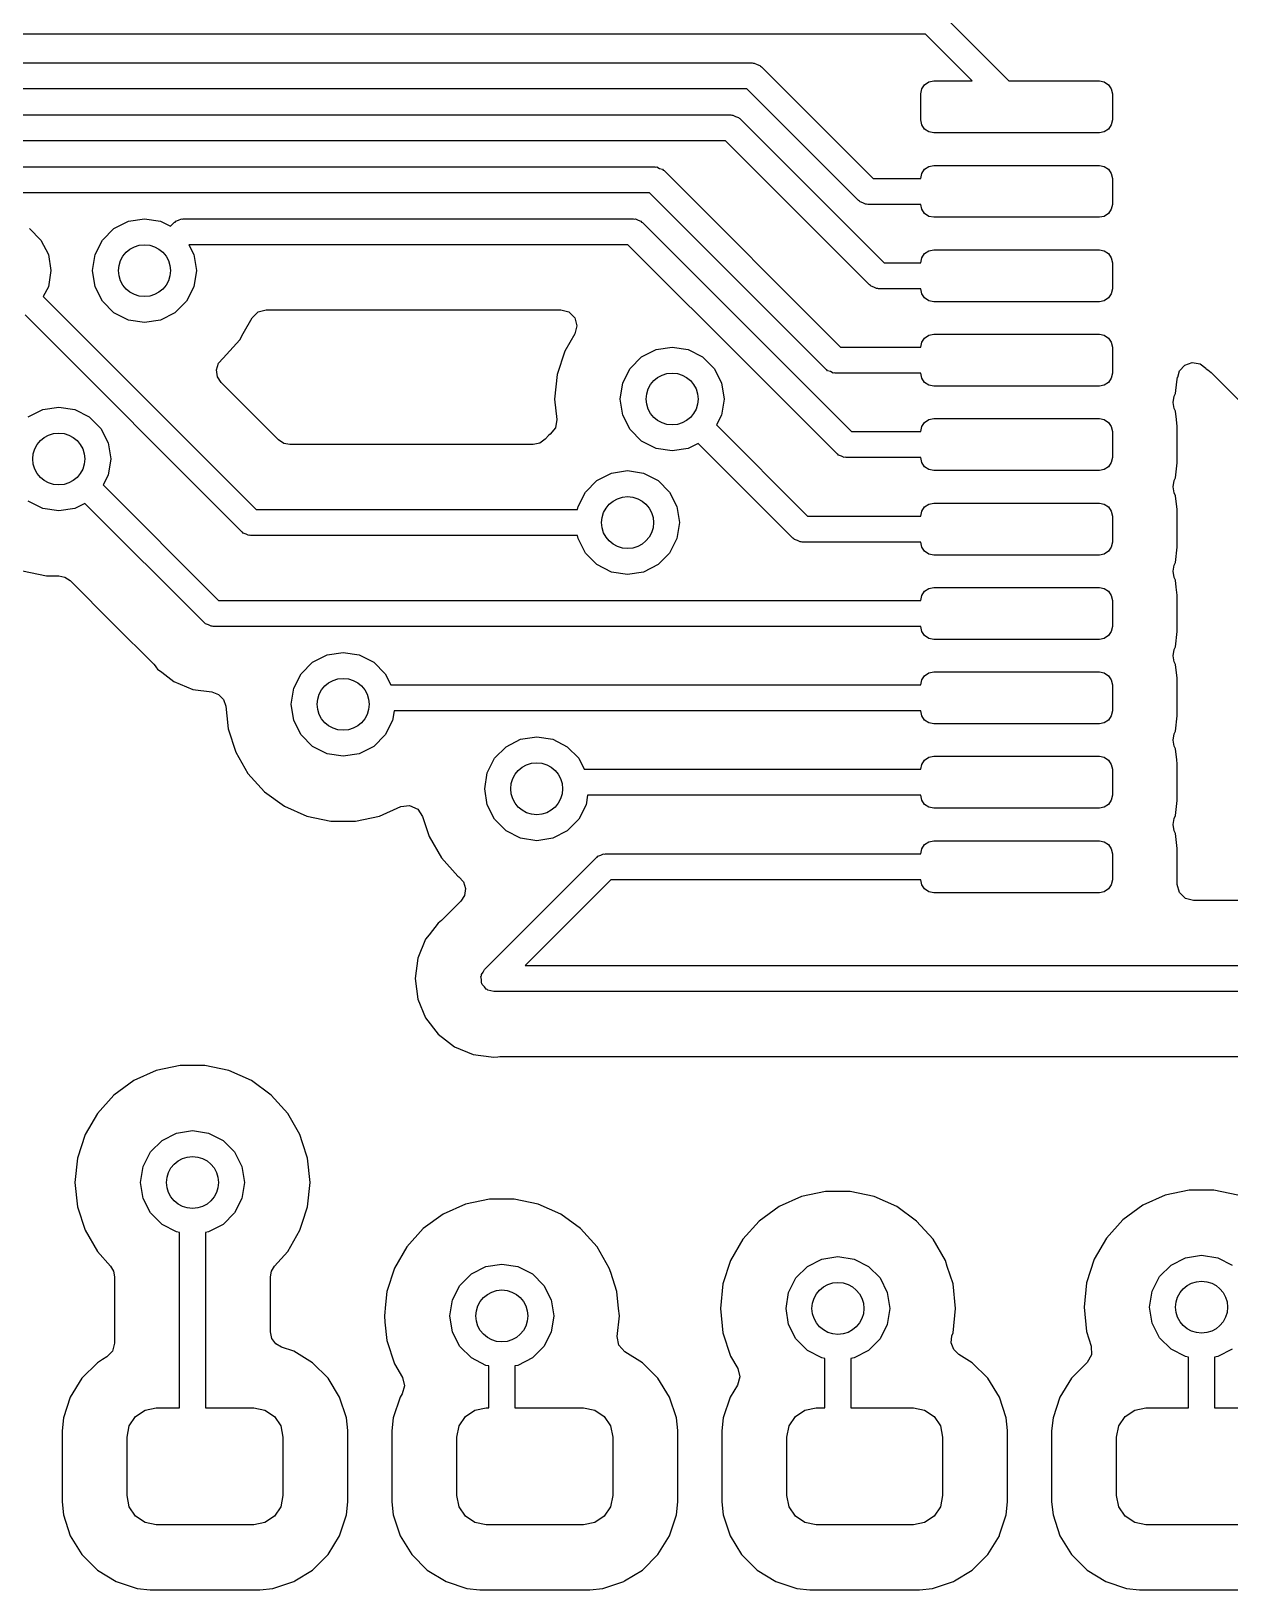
# Model space of a CAD drawing. Extents: x 41 to 271, y -133 to -23.
# Drawn here: x 145.73 to 154.96, y -73.09 to -61.09 of the extents above; entities that cross this region are included whole.
import ezdxf

# ---------------------------------------------------------------- set-up
doc = ezdxf.new("R2010")
doc.units = 0
doc.layers.add('BLACK', color=7, linetype='CONTINUOUS')

msp = doc.modelspace()

# ---------------------------------------------------------------- linework, layer by layer
at = {"layer": 'BLACK', "linetype": 'CONTINUOUS'}
for p, q in [((152.727, -60.9393), (153.257, -61.469)), ((152.615, -61.11), (143.68, -61.11)), ((152.974, -61.469), (152.615, -61.11)), ((143.98, -61.33), (151.28, -61.33)), ((151.28, -61.33), (151.288, -61.3325)), ((151.288, -61.3325), (151.296, -61.3312)), ((151.296, -61.3312), (151.317, -61.3419)), ((151.317, -61.3419), (151.339, -61.3491)), ((151.339, -61.3491), (151.344, -61.3556)), ((151.344, -61.3556), (151.351, -61.3593)), ((151.351, -61.3593), (152.21, -62.219)), ((151.239, -61.53), (144.08, -61.53)), ((152.098, -62.3897), (151.239, -61.53)), ((152.578, -61.569), (152.586, -61.5307)), ((152.586, -61.5307), (152.607, -61.4983)), ((152.607, -61.4983), (152.64, -61.4766)), ((152.64, -61.4766), (152.678, -61.469)), ((152.678, -61.469), (152.974, -61.469)), ((153.257, -61.469), (153.953, -61.469)), ((153.953, -61.469), (153.991, -61.4766)), ((153.991, -61.4766), (154.024, -61.4983)), ((154.024, -61.4983), (154.045, -61.5307)), ((154.045, -61.5307), (154.053, -61.569)), ((152.578, -61.769), (152.578, -61.569)), ((154.053, -61.569), (154.053, -61.769)), ((144.6, -61.73), (151.114, -61.73)), ((151.114, -61.73), (151.122, -61.7325)), ((151.122, -61.7325), (151.13, -61.7312)), ((151.13, -61.7312), (151.151, -61.7419)), ((151.151, -61.7419), (151.173, -61.7491)), ((151.173, -61.7491), (151.178, -61.7556)), ((151.178, -61.7556), (151.185, -61.7593)), ((151.185, -61.7593), (152.295, -62.869)), ((152.586, -61.8073), (152.578, -61.769)), ((154.053, -61.769), (154.045, -61.8073)), ((152.607, -61.8397), (152.586, -61.8073)), ((152.64, -61.8614), (152.607, -61.8397)), ((152.678, -61.869), (152.64, -61.8614)), ((153.953, -61.869), (152.678, -61.869)), ((153.991, -61.8614), (153.953, -61.869)), ((154.024, -61.8397), (153.991, -61.8614)), ((154.045, -61.8073), (154.024, -61.8397)), ((151.073, -61.93), (144.641, -61.93)), ((152.183, -63.0397), (151.073, -61.93)), ((144.82, -62.13), (150.53, -62.13)), ((150.53, -62.13), (150.538, -62.1325)), ((150.538, -62.1325), (150.546, -62.1312)), ((150.546, -62.1312), (150.567, -62.1419)), ((150.567, -62.1419), (150.589, -62.1491)), ((150.589, -62.1491), (150.594, -62.1556)), ((150.594, -62.1556), (150.601, -62.1593)), ((150.601, -62.1593), (151.96, -63.519)), ((152.586, -62.1807), (152.607, -62.1483)), ((152.607, -62.1483), (152.64, -62.1266)), ((152.64, -62.1266), (152.678, -62.119)), ((152.678, -62.119), (153.953, -62.119)), ((153.953, -62.119), (153.991, -62.1266)), ((153.991, -62.1266), (154.024, -62.1483)), ((154.024, -62.1483), (154.045, -62.1807)), ((152.21, -62.219), (152.578, -62.219)), ((152.578, -62.219), (152.586, -62.1807)), ((154.045, -62.1807), (154.053, -62.219)), ((154.053, -62.219), (154.053, -62.419)), ((150.489, -62.33), (144.88, -62.33)), ((151.848, -63.6897), (150.489, -62.33)), ((152.105, -62.3934), (152.098, -62.3897)), ((152.11, -62.3999), (152.105, -62.3934)), ((152.132, -62.4071), (152.11, -62.3999)), ((152.153, -62.4178), (152.132, -62.4071)), ((152.161, -62.4165), (152.153, -62.4178)), ((152.169, -62.419), (152.161, -62.4165)), ((152.578, -62.419), (152.169, -62.419)), ((152.586, -62.4573), (152.578, -62.419)), ((152.607, -62.4897), (152.586, -62.4573)), ((152.64, -62.5114), (152.607, -62.4897)), ((152.678, -62.519), (152.64, -62.5114)), ((153.953, -62.519), (152.678, -62.519)), ((153.991, -62.5114), (153.953, -62.519)), ((154.024, -62.4897), (153.991, -62.5114)), ((154.045, -62.4573), (154.024, -62.4897)), ((154.053, -62.419), (154.045, -62.4573)), ((145.715, -62.6059), (145.803, -62.6944)), ((146.276, -62.6944), (146.365, -62.6059)), ((146.365, -62.6059), (146.476, -62.5491)), ((146.476, -62.5491), (146.6, -62.5295)), ((146.6, -62.5295), (146.724, -62.5491)), ((146.724, -62.5491), (146.8, -62.588)), ((146.8, -62.588), (146.829, -62.5593)), ((146.829, -62.5593), (146.836, -62.5556)), ((146.836, -62.5556), (146.841, -62.5491)), ((146.841, -62.5491), (146.863, -62.5419)), ((146.863, -62.5419), (146.884, -62.5312)), ((146.884, -62.5312), (146.892, -62.5325)), ((146.892, -62.5325), (146.899, -62.53)), ((146.899, -62.53), (149.46, -62.53)), ((149.46, -62.53), (150.364, -62.53)), ((150.364, -62.53), (150.372, -62.5325)), ((150.372, -62.5325), (150.38, -62.5312)), ((150.38, -62.5312), (150.401, -62.5419)), ((150.401, -62.5419), (150.423, -62.5491)), ((150.423, -62.5491), (150.428, -62.5556)), ((150.428, -62.5556), (150.435, -62.5593)), ((150.435, -62.5593), (151.428, -63.5521)), ((145.803, -62.6944), (145.86, -62.8059)), ((146.22, -62.8059), (146.276, -62.6944)), ((149.46, -62.73), (146.942, -62.73)), ((146.942, -62.73), (146.98, -62.8059)), ((150.323, -62.73), (149.46, -62.73)), ((151.286, -63.6936), (150.323, -62.73)), ((145.86, -62.8059), (145.88, -62.9295)), ((146.2, -62.9295), (146.22, -62.8059)), ((146.98, -62.8059), (147, -62.9295)), ((152.295, -62.869), (152.578, -62.869)), ((152.578, -62.869), (152.586, -62.8307)), ((152.586, -62.8307), (152.607, -62.7983)), ((152.607, -62.7983), (152.64, -62.7766)), ((152.64, -62.7766), (152.678, -62.769)), ((152.678, -62.769), (153.953, -62.769)), ((153.953, -62.769), (153.991, -62.7766)), ((153.991, -62.7766), (154.024, -62.7983)), ((154.024, -62.7983), (154.045, -62.8307)), ((154.045, -62.8307), (154.053, -62.869)), ((154.053, -62.869), (154.053, -63.069)), ((145.88, -62.9295), (145.86, -63.0531)), ((146.22, -63.0531), (146.2, -62.9295)), ((147, -62.9295), (146.98, -63.0531)), ((145.86, -63.0531), (145.821, -63.1295)), ((146.276, -63.1646), (146.22, -63.0531)), ((146.98, -63.0531), (146.924, -63.1646)), ((152.19, -63.0434), (152.183, -63.0397)), ((152.195, -63.0499), (152.19, -63.0434)), ((152.217, -63.0571), (152.195, -63.0499)), ((152.238, -63.0678), (152.217, -63.0571)), ((152.246, -63.0665), (152.238, -63.0678)), ((152.253, -63.069), (152.246, -63.0665)), ((152.578, -63.069), (152.253, -63.069)), ((152.586, -63.1073), (152.578, -63.069)), ((152.607, -63.1397), (152.586, -63.1073)), ((154.045, -63.1073), (154.024, -63.1397)), ((154.053, -63.069), (154.045, -63.1073)), ((145.821, -63.1295), (147.461, -64.7695)), ((146.365, -63.2531), (146.276, -63.1646)), ((146.924, -63.1646), (146.835, -63.2531)), ((147.476, -63.2471), (147.538, -63.2305)), ((147.538, -63.2305), (149.421, -63.2305)), ((149.421, -63.2305), (149.499, -63.2305)), ((149.499, -63.2305), (149.805, -63.2305)), ((149.805, -63.2305), (149.867, -63.2471)), ((152.64, -63.1614), (152.607, -63.1397)), ((152.678, -63.169), (152.64, -63.1614)), ((153.953, -63.169), (152.678, -63.169)), ((153.991, -63.1614), (153.953, -63.169)), ((154.024, -63.1397), (153.991, -63.1614)), ((147.349, -64.9402), (145.68, -63.271)), ((146.476, -63.3099), (146.365, -63.2531)), ((146.6, -63.3295), (146.476, -63.3099)), ((146.724, -63.3099), (146.6, -63.3295)), ((146.835, -63.2531), (146.724, -63.3099)), ((147.361, -63.4128), (147.43, -63.2925)), ((147.43, -63.2925), (147.476, -63.2471)), ((149.867, -63.2471), (149.913, -63.2925)), ((149.913, -63.2925), (149.929, -63.3545)), ((149.929, -63.3545), (149.913, -63.4165)), ((147.206, -63.6024), (147.333, -63.4617)), ((147.333, -63.4617), (147.361, -63.4128)), ((149.913, -63.4165), (149.836, -63.5496)), ((152.578, -63.519), (152.586, -63.4807)), ((152.586, -63.4807), (152.607, -63.4483)), ((152.607, -63.4483), (152.64, -63.4266)), ((152.64, -63.4266), (152.678, -63.419)), ((152.678, -63.419), (153.953, -63.419)), ((153.953, -63.419), (153.991, -63.4266)), ((153.991, -63.4266), (154.024, -63.4483)), ((154.024, -63.4483), (154.045, -63.4807)), ((154.045, -63.4807), (154.053, -63.519)), ((147.17, -63.6427), (147.205, -63.603)), ((147.205, -63.603), (147.206, -63.6024)), ((149.836, -63.5496), (149.777, -63.7296)), ((150.339, -63.6828), (150.428, -63.5943)), ((150.428, -63.5943), (150.539, -63.5375)), ((150.539, -63.5375), (150.663, -63.5179)), ((150.663, -63.5179), (150.787, -63.5375)), ((150.787, -63.5375), (150.898, -63.5943)), ((150.898, -63.5943), (150.987, -63.6828)), ((151.428, -63.5521), (151.428, -63.5521)), ((151.428, -63.5521), (152.045, -64.169)), ((151.96, -63.519), (152.578, -63.519)), ((154.053, -63.519), (154.053, -63.719)), ((147.154, -63.6936), (147.17, -63.6427)), ((147.162, -63.7462), (147.154, -63.6936)), ((150.283, -63.7943), (150.339, -63.6828)), ((150.987, -63.6828), (151.043, -63.7943)), ((151.933, -64.3397), (151.286, -63.6936)), ((151.855, -63.6934), (151.848, -63.6897)), ((151.86, -63.6999), (151.855, -63.6934)), ((151.882, -63.7071), (151.86, -63.6999)), ((151.903, -63.7178), (151.882, -63.7071)), ((151.911, -63.7165), (151.903, -63.7178)), ((151.919, -63.719), (151.911, -63.7165)), ((152.578, -63.719), (151.919, -63.719)), ((152.586, -63.7573), (152.578, -63.719)), ((154.053, -63.719), (154.045, -63.7573)), ((154.556, -63.7505), (154.569, -63.7008)), ((154.569, -63.7008), (154.61, -63.656)), ((154.61, -63.656), (154.668, -63.6364)), ((154.668, -63.6364), (154.728, -63.6467)), ((154.728, -63.6467), (154.772, -63.6813)), ((154.772, -63.6813), (154.776, -63.6843)), ((154.776, -63.6843), (154.776, -63.6843)), ((154.776, -63.6843), (154.788, -63.6936)), ((154.788, -63.6936), (154.801, -63.7035)), ((154.801, -63.7035), (154.813, -63.7142)), ((154.813, -63.7142), (157.022, -65.923)), ((147.19, -63.791), (147.162, -63.7462)), ((147.632, -64.2327), (147.19, -63.791)), ((149.777, -63.7296), (149.757, -63.9179)), ((150.263, -63.9179), (150.283, -63.7943)), ((151.043, -63.7943), (151.063, -63.9179)), ((152.607, -63.7897), (152.586, -63.7573)), ((152.64, -63.8114), (152.607, -63.7897)), ((152.678, -63.819), (152.64, -63.8114)), ((153.953, -63.819), (152.678, -63.819)), ((153.991, -63.8114), (153.953, -63.819)), ((154.024, -63.7897), (153.991, -63.8114)), ((154.045, -63.7573), (154.024, -63.7897)), ((154.538, -63.8758), (154.55, -63.7854)), ((154.55, -63.7854), (154.555, -63.7503)), ((154.555, -63.7503), (154.556, -63.7505)), ((149.757, -63.9179), (149.774, -64.076)), ((150.283, -64.0415), (150.263, -63.9179)), ((151.063, -63.9179), (151.043, -64.0415)), ((154.52, -63.944), (154.529, -63.8965)), ((154.529, -63.9915), (154.52, -63.944)), ((154.529, -63.8965), (154.538, -63.8758)), ((145.705, -64.056), (145.817, -63.9992)), ((145.817, -63.9992), (145.94, -63.9796)), ((145.94, -63.9796), (146.064, -63.9992)), ((146.064, -63.9992), (146.175, -64.056)), ((146.175, -64.056), (146.264, -64.1445)), ((149.774, -64.076), (149.764, -64.1394)), ((150.339, -64.153), (150.283, -64.0415)), ((151.043, -64.0415), (151.004, -64.1179)), ((152.607, -64.0983), (152.64, -64.0766)), ((152.64, -64.0766), (152.678, -64.069)), ((152.678, -64.069), (153.953, -64.069)), ((153.953, -64.069), (153.991, -64.0766)), ((153.991, -64.0766), (154.024, -64.0983)), ((154.538, -64.0122), (154.529, -63.9915)), ((154.546, -64.076), (154.538, -64.0122)), ((154.538, -64.0122), (154.538, -64.0122)), ((154.553, -64.1296), (154.546, -64.076)), ((146.264, -64.1445), (146.321, -64.256)), ((149.714, -64.1966), (149.685, -64.228)), ((149.724, -64.1893), (149.714, -64.1966)), ((149.764, -64.1394), (149.724, -64.1893)), ((150.428, -64.2415), (150.339, -64.153)), ((151.004, -64.1179), (151.705, -64.819)), ((152.045, -64.169), (152.578, -64.169)), ((152.578, -64.169), (152.586, -64.1307)), ((152.586, -64.1307), (152.607, -64.0983)), ((154.024, -64.0983), (154.045, -64.1307)), ((154.045, -64.1307), (154.053, -64.169)), ((154.053, -64.169), (154.053, -64.369)), ((154.553, -64.4084), (154.553, -64.1296)), ((146.321, -64.256), (146.34, -64.3796)), ((147.672, -64.2596), (147.632, -64.2327)), ((147.72, -64.269), (147.672, -64.2596)), ((149.593, -64.269), (147.72, -64.269)), ((149.644, -64.2583), (149.593, -64.269)), ((149.685, -64.228), (149.644, -64.2583)), ((150.539, -64.2983), (150.428, -64.2415)), ((150.663, -64.3179), (150.539, -64.2983)), ((150.787, -64.2983), (150.663, -64.3179)), ((150.863, -64.2593), (150.787, -64.2983)), ((151.593, -64.9897), (150.863, -64.2593)), ((146.34, -64.3796), (146.321, -64.5032)), ((151.94, -64.3434), (151.933, -64.3397)), ((151.945, -64.3499), (151.94, -64.3434)), ((151.967, -64.3571), (151.945, -64.3499)), ((151.988, -64.3678), (151.967, -64.3571)), ((151.996, -64.3665), (151.988, -64.3678)), ((152.003, -64.369), (151.996, -64.3665)), ((152.578, -64.369), (152.003, -64.369)), ((152.586, -64.4073), (152.578, -64.369)), ((152.607, -64.4397), (152.586, -64.4073)), ((152.64, -64.4614), (152.607, -64.4397)), ((154.024, -64.4397), (153.991, -64.4614)), ((154.045, -64.4073), (154.024, -64.4397)), ((154.053, -64.369), (154.045, -64.4073)), ((154.538, -64.5258), (154.553, -64.4084)), ((146.321, -64.5032), (146.282, -64.5797)), ((149.996, -64.6344), (150.084, -64.5459)), ((150.084, -64.5459), (150.196, -64.4891)), ((150.196, -64.4891), (150.32, -64.4695)), ((150.32, -64.4695), (150.443, -64.4891)), ((150.443, -64.4891), (150.555, -64.5459)), ((150.555, -64.5459), (150.643, -64.6344)), ((152.678, -64.469), (152.64, -64.4614)), ((153.953, -64.469), (152.678, -64.469)), ((153.991, -64.4614), (153.953, -64.469)), ((154.52, -64.594), (154.529, -64.5465)), ((154.529, -64.5465), (154.538, -64.5258)), ((146.282, -64.5797), (147.171, -65.469)), ((149.939, -64.7459), (149.996, -64.6344)), ((150.643, -64.6344), (150.7, -64.7459)), ((154.529, -64.6414), (154.52, -64.594)), ((154.538, -64.6622), (154.529, -64.6414)), ((154.538, -64.6631), (154.538, -64.6622)), ((154.552, -64.7693), (154.538, -64.6631)), ((145.817, -64.76), (145.705, -64.7032)), ((145.94, -64.7796), (145.817, -64.76)), ((146.064, -64.76), (145.94, -64.7796)), ((146.14, -64.7211), (146.064, -64.76)), ((147.059, -65.6397), (146.14, -64.7211)), ((147.461, -64.7695), (149.935, -64.7695)), ((149.935, -64.7695), (149.939, -64.7459)), ((150.7, -64.7459), (150.719, -64.8695)), ((152.578, -64.819), (152.586, -64.7807)), ((152.586, -64.7807), (152.607, -64.7483)), ((152.607, -64.7483), (152.64, -64.7266)), ((152.64, -64.7266), (152.678, -64.719)), ((152.678, -64.719), (153.953, -64.719)), ((153.953, -64.719), (153.991, -64.7266)), ((153.991, -64.7266), (154.024, -64.7483)), ((154.024, -64.7483), (154.045, -64.7807)), ((154.045, -64.7807), (154.053, -64.819)), ((154.553, -64.7796), (154.552, -64.7693)), ((154.553, -65.0584), (154.553, -64.7796)), ((150.719, -64.8695), (150.7, -64.9931)), ((151.705, -64.819), (152.578, -64.819)), ((154.053, -64.819), (154.053, -65.019)), ((147.356, -64.9439), (147.349, -64.9402)), ((147.361, -64.9504), (147.356, -64.9439)), ((147.383, -64.9576), (147.361, -64.9504)), ((147.404, -64.9683), (147.383, -64.9576)), ((147.412, -64.967), (147.404, -64.9683)), ((147.419, -64.9695), (147.412, -64.967)), ((149.935, -64.9695), (147.419, -64.9695)), ((149.939, -64.9931), (149.935, -64.9695)), ((149.996, -65.1046), (149.939, -64.9931)), ((150.7, -64.9931), (150.643, -65.1046)), ((151.601, -64.9934), (151.593, -64.9897)), ((151.605, -64.9999), (151.601, -64.9934)), ((151.628, -65.0071), (151.605, -64.9999)), ((151.648, -65.0178), (151.628, -65.0071)), ((151.656, -65.0165), (151.648, -65.0178)), ((151.664, -65.019), (151.656, -65.0165)), ((152.578, -65.019), (151.664, -65.019)), ((152.586, -65.0573), (152.578, -65.019)), ((154.053, -65.019), (154.045, -65.0573)), ((150.084, -65.1931), (149.996, -65.1046)), ((150.643, -65.1046), (150.555, -65.1931)), ((152.607, -65.0897), (152.586, -65.0573)), ((152.64, -65.1114), (152.607, -65.0897)), ((152.678, -65.119), (152.64, -65.1114)), ((153.953, -65.119), (152.678, -65.119)), ((153.991, -65.1114), (153.953, -65.119)), ((154.024, -65.0897), (153.991, -65.1114)), ((154.045, -65.0573), (154.024, -65.0897)), ((154.538, -65.1758), (154.553, -65.0584)), ((145.661, -65.2408), (145.846, -65.2801)), ((145.846, -65.2801), (145.846, -65.2801)), ((145.846, -65.2801), (145.94, -65.2801)), ((145.94, -65.2801), (145.988, -65.2896)), ((150.196, -65.2499), (150.084, -65.1931)), ((150.32, -65.2695), (150.196, -65.2499)), ((150.443, -65.2499), (150.32, -65.2695)), ((150.555, -65.1931), (150.443, -65.2499)), ((154.52, -65.244), (154.529, -65.1965)), ((154.529, -65.2915), (154.52, -65.244)), ((154.529, -65.1965), (154.538, -65.1758)), ((145.988, -65.2896), (146.028, -65.3164)), ((146.028, -65.3164), (146.362, -65.6509)), ((152.586, -65.4307), (152.607, -65.3983)), ((152.607, -65.3983), (152.64, -65.3766)), ((152.64, -65.3766), (152.678, -65.369)), ((152.678, -65.369), (153.953, -65.369)), ((153.953, -65.369), (153.991, -65.3766)), ((153.991, -65.3766), (154.024, -65.3983)), ((154.024, -65.3983), (154.045, -65.4307)), ((154.538, -65.3122), (154.529, -65.2915)), ((154.545, -65.367), (154.538, -65.3122)), ((154.553, -65.4294), (154.545, -65.367)), ((147.171, -65.469), (152.578, -65.469)), ((152.578, -65.469), (152.586, -65.4307)), ((154.045, -65.4307), (154.053, -65.469)), ((154.053, -65.469), (154.053, -65.669)), ((154.553, -65.4296), (154.553, -65.4294)), ((154.553, -65.7084), (154.553, -65.4296)), ((147.066, -65.6434), (147.059, -65.6397)), ((147.071, -65.6499), (147.066, -65.6434)), ((146.362, -65.6509), (146.672, -65.96)), ((147.093, -65.6571), (147.071, -65.6499)), ((147.114, -65.6678), (147.093, -65.6571)), ((147.122, -65.6665), (147.114, -65.6678)), ((147.13, -65.669), (147.122, -65.6665)), ((152.578, -65.669), (147.13, -65.669)), ((152.586, -65.7073), (152.578, -65.669)), ((152.607, -65.7397), (152.586, -65.7073)), ((152.64, -65.7614), (152.607, -65.7397)), ((152.678, -65.769), (152.64, -65.7614)), ((153.991, -65.7614), (153.953, -65.769)), ((154.024, -65.7397), (153.991, -65.7614)), ((154.045, -65.7073), (154.024, -65.7397)), ((154.053, -65.669), (154.045, -65.7073)), ((154.538, -65.8258), (154.553, -65.7084)), ((148.006, -65.8881), (148.13, -65.8685)), ((148.13, -65.8685), (148.254, -65.8881)), ((153.953, -65.769), (152.678, -65.769)), ((154.52, -65.894), (154.529, -65.8465)), ((154.529, -65.8465), (154.538, -65.8258)), ((146.672, -65.96), (146.682, -65.9722)), ((146.682, -65.9722), (146.693, -65.9867)), ((146.693, -65.9867), (146.701, -65.9973)), ((146.701, -65.9973), (146.733, -66.0214)), ((147.806, -66.0334), (147.895, -65.9449)), ((147.895, -65.9449), (148.006, -65.8881)), ((148.254, -65.8881), (148.365, -65.9449)), ((148.365, -65.9449), (148.454, -66.0334)), ((154.529, -65.9415), (154.52, -65.894)), ((154.538, -65.9622), (154.529, -65.9415)), ((154.552, -66.0672), (154.538, -65.9622)), ((154.538, -65.9622), (154.538, -65.9622)), ((146.733, -66.0214), (146.733, -66.0215)), ((146.733, -66.0215), (146.827, -66.0935)), ((146.827, -66.0935), (146.973, -66.154)), ((147.75, -66.1449), (147.806, -66.0334)), ((148.454, -66.0334), (148.497, -66.119)), ((148.497, -66.119), (152.578, -66.119)), ((152.578, -66.119), (152.586, -66.0807)), ((152.586, -66.0807), (152.607, -66.0483)), ((152.607, -66.0483), (152.64, -66.0266)), ((152.64, -66.0266), (152.678, -66.019)), ((152.678, -66.019), (153.953, -66.019)), ((153.953, -66.019), (153.991, -66.0266)), ((153.991, -66.0266), (154.024, -66.0483)), ((154.024, -66.0483), (154.045, -66.0807)), ((154.045, -66.0807), (154.053, -66.119)), ((154.053, -66.119), (154.053, -66.319)), ((154.553, -66.0796), (154.552, -66.0672)), ((154.553, -66.3584), (154.553, -66.0796)), ((146.973, -66.154), (147.119, -66.1733)), ((147.119, -66.1733), (147.17, -66.1922)), ((147.17, -66.1922), (147.208, -66.2314)), ((147.208, -66.2314), (147.226, -66.2832)), ((147.73, -66.2685), (147.75, -66.1449)), ((147.226, -66.2832), (147.234, -66.3584)), ((147.234, -66.3584), (147.244, -66.4568)), ((147.75, -66.3921), (147.73, -66.2685)), ((148.522, -66.319), (148.51, -66.3921)), ((152.578, -66.319), (148.522, -66.319)), ((152.586, -66.3573), (152.578, -66.319)), ((152.607, -66.3897), (152.586, -66.3573)), ((154.045, -66.3573), (154.024, -66.3897)), ((154.053, -66.319), (154.045, -66.3573)), ((154.538, -66.4758), (154.553, -66.3584)), ((147.244, -66.4568), (147.303, -66.6368)), ((147.806, -66.5036), (147.75, -66.3921)), ((148.51, -66.3921), (148.454, -66.5036)), ((152.64, -66.4114), (152.607, -66.3897)), ((152.678, -66.419), (152.64, -66.4114)), ((153.953, -66.419), (152.678, -66.419)), ((153.991, -66.4114), (153.953, -66.419)), ((154.024, -66.3897), (153.991, -66.4114)), ((154.529, -66.4965), (154.538, -66.4758)), ((147.895, -66.5921), (147.806, -66.5036)), ((148.006, -66.6489), (147.895, -66.5921)), ((148.365, -66.5921), (148.254, -66.6489)), ((148.454, -66.5036), (148.365, -66.5921)), ((149.296, -66.6834), (149.385, -66.5949)), ((149.385, -66.5949), (149.496, -66.5381)), ((149.496, -66.5381), (149.62, -66.5185)), ((149.62, -66.5185), (149.744, -66.5381)), ((149.744, -66.5381), (149.855, -66.5949)), ((149.855, -66.5949), (149.944, -66.6834)), ((154.52, -66.544), (154.529, -66.4965)), ((154.529, -66.5915), (154.52, -66.544)), ((154.538, -66.6122), (154.529, -66.5915)), ((147.303, -66.6368), (147.397, -66.8007)), ((148.13, -66.6685), (148.006, -66.6489)), ((148.254, -66.6489), (148.13, -66.6685)), ((149.24, -66.7949), (149.296, -66.6834)), ((149.944, -66.6834), (149.987, -66.769)), ((152.586, -66.7307), (152.607, -66.6983)), ((152.607, -66.6983), (152.64, -66.6766)), ((152.64, -66.6766), (152.678, -66.669)), ((152.678, -66.669), (153.953, -66.669)), ((153.953, -66.669), (153.991, -66.6766)), ((153.991, -66.6766), (154.024, -66.6983)), ((154.024, -66.6983), (154.045, -66.7307)), ((154.549, -66.6964), (154.538, -66.6122)), ((154.553, -66.728), (154.549, -66.6964)), ((147.397, -66.8007), (147.524, -66.9414)), ((149.22, -66.9185), (149.24, -66.7949)), ((149.987, -66.769), (152.578, -66.769)), ((152.578, -66.769), (152.586, -66.7307)), ((154.045, -66.7307), (154.053, -66.769)), ((154.053, -66.769), (154.053, -66.969)), ((154.553, -66.7296), (154.553, -66.728)), ((154.553, -67.0084), (154.553, -66.7296)), ((147.524, -66.9414), (147.677, -67.0527)), ((149.24, -67.0421), (149.22, -66.9185)), ((147.677, -67.0527), (147.85, -67.1296)), ((148.41, -67.1296), (148.574, -67.0565)), ((148.574, -67.0565), (148.642, -67.047)), ((148.642, -67.047), (148.704, -67.0748)), ((148.704, -67.0748), (148.742, -67.1315)), ((149.296, -67.1536), (149.24, -67.0421)), ((150, -67.0421), (149.944, -67.1536)), ((150.012, -66.969), (150, -67.0421)), ((152.578, -66.969), (150.012, -66.969)), ((152.586, -67.0073), (152.578, -66.969)), ((152.607, -67.0397), (152.586, -67.0073)), ((152.64, -67.0614), (152.607, -67.0397)), ((152.678, -67.069), (152.64, -67.0614)), ((153.953, -67.069), (152.678, -67.069)), ((153.991, -67.0614), (153.953, -67.069)), ((154.024, -67.0397), (153.991, -67.0614)), ((154.045, -67.0073), (154.024, -67.0397)), ((154.053, -66.969), (154.045, -67.0073)), ((154.538, -67.1258), (154.553, -67.0084)), ((147.85, -67.1296), (148.035, -67.169)), ((148.035, -67.169), (148.035, -67.169)), ((148.035, -67.169), (148.225, -67.169)), ((148.225, -67.169), (148.41, -67.1296)), ((148.225, -67.169), (148.225, -67.169)), ((148.41, -67.1296), (148.41, -67.1296)), ((148.41, -67.1296), (148.41, -67.1296)), ((148.742, -67.1315), (148.793, -67.2868)), ((149.385, -67.2421), (149.296, -67.1536)), ((149.944, -67.1536), (149.855, -67.2421)), ((154.52, -67.194), (154.529, -67.1465)), ((154.529, -67.2415), (154.52, -67.194)), ((154.529, -67.1465), (154.538, -67.1258)), ((148.793, -67.2868), (148.887, -67.4507)), ((149.496, -67.2989), (149.385, -67.2421)), ((149.62, -67.3185), (149.496, -67.2989)), ((149.744, -67.2989), (149.62, -67.3185)), ((149.855, -67.2421), (149.744, -67.2989)), ((152.64, -67.3266), (152.678, -67.319)), ((152.678, -67.319), (153.953, -67.319)), ((153.953, -67.319), (153.991, -67.3266)), ((154.538, -67.2622), (154.529, -67.2415)), ((154.547, -67.3325), (154.538, -67.2622)), ((150.087, -67.4446), (150.092, -67.4381)), ((150.092, -67.4381), (150.114, -67.4309)), ((150.114, -67.4309), (150.135, -67.4202)), ((150.135, -67.4202), (150.143, -67.4215)), ((150.143, -67.4215), (150.151, -67.419)), ((150.151, -67.419), (152.578, -67.419)), ((152.578, -67.419), (152.586, -67.3807)), ((152.586, -67.3807), (152.607, -67.3483)), ((152.607, -67.3483), (152.64, -67.3266)), ((153.991, -67.3266), (154.024, -67.3483)), ((154.024, -67.3483), (154.045, -67.3807)), ((154.045, -67.3807), (154.053, -67.419)), ((154.053, -67.419), (154.053, -67.619)), ((154.553, -67.3796), (154.547, -67.3325)), ((154.553, -67.6563), (154.553, -67.3796)), ((148.887, -67.4507), (149.014, -67.5914)), ((149.219, -68.3101), (150.08, -67.4483)), ((150.08, -67.4483), (150.087, -67.4446)), ((149.014, -67.5914), (149.021, -67.5966)), ((149.021, -67.5966), (149.057, -67.6364)), ((149.057, -67.6364), (149.072, -67.6872)), ((150.192, -67.619), (149.531, -68.2808)), ((152.578, -67.619), (150.192, -67.619)), ((152.586, -67.6573), (152.578, -67.619)), ((152.607, -67.6897), (152.586, -67.6573)), ((154.045, -67.6573), (154.024, -67.6897)), ((154.053, -67.619), (154.045, -67.6573)), ((154.57, -67.7183), (154.553, -67.6563)), ((149.036, -67.7846), (148.898, -67.9226)), ((149.065, -67.7399), (149.036, -67.7846)), ((149.072, -67.6872), (149.065, -67.7399)), ((152.64, -67.7114), (152.607, -67.6897)), ((152.678, -67.719), (152.64, -67.7114)), ((153.953, -67.719), (152.678, -67.719)), ((153.991, -67.7114), (153.953, -67.719)), ((154.024, -67.6897), (153.991, -67.7114)), ((154.615, -67.7637), (154.57, -67.7183)), ((154.677, -67.7803), (154.615, -67.7637)), ((157.679, -67.7803), (154.677, -67.7803)), ((148.898, -67.9226), (148.886, -67.9333)), ((148.792, -68.0428), (148.765, -68.0779)), ((148.861, -67.9525), (148.792, -68.0428)), ((148.792, -68.0428), (148.792, -68.0428)), ((148.886, -67.9333), (148.861, -67.9525)), ((148.765, -68.0779), (148.704, -68.224)), ((148.704, -68.224), (148.684, -68.3808)), ((149.531, -68.2808), (172.648, -68.2808)), ((148.684, -68.3808), (148.704, -68.5375)), ((149.19, -68.3651), (149.194, -68.358)), ((149.194, -68.3883), (149.19, -68.3651)), ((149.194, -68.3499), (149.208, -68.3309)), ((149.194, -68.358), (149.194, -68.3499)), ((149.194, -68.4117), (149.194, -68.3883)), ((149.208, -68.3309), (149.219, -68.3101)), ((149.199, -68.4182), (149.194, -68.4117)), ((149.2, -68.4262), (149.199, -68.4182)), ((149.217, -68.4427), (149.2, -68.4262)), ((149.23, -68.4617), (149.217, -68.4427)), ((149.238, -68.4642), (149.23, -68.4617)), ((149.244, -68.4699), (149.238, -68.4642)), ((149.267, -68.4735), (149.244, -68.4699)), ((149.289, -68.4808), (149.267, -68.4735)), ((172.689, -68.4808), (149.289, -68.4808)), ((148.704, -68.5375), (148.765, -68.6836)), ((148.765, -68.6836), (148.861, -68.8091)), ((148.861, -68.8091), (148.918, -68.8527)), ((148.918, -68.8527), (148.986, -68.9053)), ((148.986, -68.9053), (149.132, -68.9658)), ((149.132, -68.9658), (149.269, -68.9837)), ((149.269, -68.9837), (149.289, -68.9865)), ((149.289, -68.9865), (149.321, -68.9823)), ((149.289, -68.9865), (149.289, -68.9865)), ((149.289, -68.9865), (149.289, -68.9865)), ((149.321, -68.9823), (149.337, -68.9813)), ((149.337, -68.9813), (162.88, -68.9813)), ((146.69, -69.0889), (146.517, -69.1658)), ((146.875, -69.0495), (146.69, -69.0889)), ((147.065, -69.0495), (146.875, -69.0495)), ((146.875, -69.0495), (146.875, -69.0495)), ((147.25, -69.0889), (147.065, -69.0495)), ((147.065, -69.0495), (147.065, -69.0495)), ((147.423, -69.1658), (147.25, -69.0889)), ((146.517, -69.1658), (146.364, -69.2771)), ((147.576, -69.2771), (147.423, -69.1658)), ((146.364, -69.2771), (146.237, -69.4178)), ((147.703, -69.4178), (147.576, -69.2771)), ((146.237, -69.4178), (146.143, -69.5817)), ((147.797, -69.5817), (147.703, -69.4178)), ((146.143, -69.5817), (146.084, -69.7617)), ((146.735, -69.6264), (146.846, -69.5696)), ((146.846, -69.5696), (146.97, -69.55)), ((146.97, -69.55), (147.094, -69.5696)), ((147.094, -69.5696), (147.205, -69.6264)), ((147.818, -69.646), (147.797, -69.5817)), ((146.59, -69.8264), (146.646, -69.7149)), ((146.646, -69.7149), (146.735, -69.6264)), ((147.205, -69.6264), (147.294, -69.7149)), ((147.294, -69.7149), (147.35, -69.8264)), ((147.856, -69.7617), (147.818, -69.646)), ((146.084, -69.7617), (146.065, -69.95)), ((146.57, -69.95), (146.59, -69.8264)), ((147.35, -69.8264), (147.37, -69.95)), ((147.875, -69.95), (147.856, -69.7617)), ((146.065, -69.95), (146.084, -70.1383)), ((146.59, -70.0736), (146.57, -69.95)), ((147.37, -69.95), (147.35, -70.0736)), ((147.856, -70.1383), (147.875, -69.95)), ((146.646, -70.1851), (146.59, -70.0736)), ((147.35, -70.0736), (147.294, -70.1851)), ((149.257, -70.0774), (149.072, -70.1168)), ((149.447, -70.0774), (149.257, -70.0774)), ((149.257, -70.0774), (149.257, -70.0774)), ((149.632, -70.1168), (149.447, -70.0774)), ((149.447, -70.0774), (149.447, -70.0774)), ((151.66, -70.0589), (151.487, -70.1358)), ((151.845, -70.0195), (151.66, -70.0589)), ((152.035, -70.0195), (151.845, -70.0195)), ((151.845, -70.0195), (151.845, -70.0195)), ((152.22, -70.0589), (152.035, -70.0195)), ((152.035, -70.0195), (152.035, -70.0195)), ((152.393, -70.1358), (152.22, -70.0589)), ((154.46, -70.0489), (154.287, -70.1258)), ((154.645, -70.0095), (154.46, -70.0489)), ((154.835, -70.0095), (154.645, -70.0095)), ((154.645, -70.0095), (154.645, -70.0095)), ((155.02, -70.0489), (154.835, -70.0095)), ((154.835, -70.0095), (154.835, -70.0095)), ((146.084, -70.1383), (146.143, -70.3183)), ((146.735, -70.2736), (146.646, -70.1851)), ((147.294, -70.1851), (147.205, -70.2736)), ((147.815, -70.2637), (147.856, -70.1383)), ((148.899, -70.1938), (148.746, -70.305)), ((149.072, -70.1168), (148.899, -70.1938)), ((149.805, -70.1938), (149.632, -70.1168)), ((149.958, -70.305), (149.805, -70.1938)), ((151.487, -70.1358), (151.334, -70.2471)), ((152.546, -70.2471), (152.393, -70.1358)), ((154.287, -70.1258), (154.134, -70.2371)), ((146.143, -70.3183), (146.237, -70.4822)), ((146.846, -70.3304), (146.735, -70.2736)), ((147.205, -70.2736), (147.094, -70.3304)), ((147.703, -70.4822), (147.797, -70.3183)), ((147.797, -70.3183), (147.815, -70.2637)), ((148.746, -70.305), (148.62, -70.4457)), ((150.085, -70.4457), (149.958, -70.305)), ((151.334, -70.2471), (151.207, -70.3878)), ((152.673, -70.3878), (152.546, -70.2471)), ((154.134, -70.2371), (154.007, -70.3778)), ((146.87, -70.3342), (146.846, -70.3304)), ((146.87, -71.686), (146.87, -70.3342)), ((147.094, -70.3304), (147.07, -70.3342)), ((147.07, -70.3342), (147.07, -71.686)), ((151.207, -70.3878), (151.113, -70.5517)), ((152.767, -70.5517), (152.673, -70.3878)), ((154.007, -70.3778), (153.913, -70.5417)), ((146.237, -70.4822), (146.338, -70.5935)), ((147.602, -70.5935), (147.703, -70.4822)), ((148.62, -70.4457), (148.525, -70.6097)), ((150.179, -70.6097), (150.085, -70.4457)), ((151.113, -70.5517), (151.054, -70.7317)), ((151.705, -70.5964), (151.816, -70.5396)), ((151.816, -70.5396), (151.94, -70.52)), ((151.94, -70.52), (152.064, -70.5396)), ((152.064, -70.5396), (152.175, -70.5964)), ((152.782, -70.597), (152.767, -70.5517)), ((153.913, -70.5417), (153.854, -70.7217)), ((154.505, -70.5864), (154.616, -70.5296)), ((154.616, -70.5296), (154.74, -70.51)), ((154.74, -70.51), (154.864, -70.5296)), ((154.864, -70.5296), (154.975, -70.5864)), ((146.338, -70.5935), (146.361, -70.632)), ((146.361, -70.632), (146.369, -70.6765)), ((146.369, -70.6765), (146.369, -71.1877)), ((147.57, -70.6765), (147.579, -70.632)), ((147.57, -70.9779), (147.57, -70.6765)), ((147.579, -70.632), (147.602, -70.5935)), ((148.525, -70.6097), (148.466, -70.7897)), ((149.028, -70.7428), (149.117, -70.6543)), ((149.117, -70.6543), (149.228, -70.5975)), ((149.228, -70.5975), (149.352, -70.5779)), ((149.352, -70.5779), (149.476, -70.5975)), ((149.476, -70.5975), (149.587, -70.6543)), ((149.587, -70.6543), (149.676, -70.7428)), ((150.19, -70.6442), (150.179, -70.6097)), ((150.238, -70.7897), (150.19, -70.6442)), ((151.616, -70.6849), (151.705, -70.5964)), ((152.175, -70.5964), (152.264, -70.6849)), ((152.826, -70.7317), (152.782, -70.597)), ((154.36, -70.7864), (154.416, -70.6749)), ((154.416, -70.6749), (154.505, -70.5864)), ((148.466, -70.7897), (148.456, -70.8897)), ((148.972, -70.8543), (149.028, -70.7428)), ((149.676, -70.7428), (149.732, -70.8543)), ((150.251, -70.92), (150.238, -70.7897)), ((151.054, -70.7317), (151.035, -70.92)), ((151.54, -70.92), (151.56, -70.7964)), ((151.56, -70.7964), (151.616, -70.6849)), ((152.264, -70.6849), (152.32, -70.7964)), ((152.32, -70.7964), (152.34, -70.92)), ((152.845, -70.92), (152.826, -70.7317)), ((153.854, -70.7217), (153.835, -70.91)), ((154.34, -70.91), (154.36, -70.7864)), ((148.456, -70.8897), (148.447, -70.9779)), ((148.952, -70.9779), (148.972, -70.8543)), ((149.732, -70.8543), (149.752, -70.9779)), ((150.258, -70.9779), (150.251, -70.92)), ((151.035, -70.92), (151.054, -71.1083)), ((151.56, -71.0436), (151.54, -70.92)), ((152.34, -70.92), (152.32, -71.0436)), ((152.826, -71.1083), (152.845, -70.92)), ((153.835, -70.91), (153.854, -71.0983)), ((154.36, -71.0336), (154.34, -70.91)), ((147.57, -71.1001), (147.57, -70.9779)), ((148.447, -70.9779), (148.452, -71.0251)), ((148.452, -71.0251), (148.466, -71.1662)), ((148.972, -71.1015), (148.952, -70.9779)), ((149.752, -70.9779), (149.732, -71.1015)), ((150.241, -71.1363), (150.258, -70.9779)), ((151.616, -71.1551), (151.56, -71.0436)), ((152.32, -71.0436), (152.264, -71.1551)), ((154.416, -71.1451), (154.36, -71.0336)), ((147.581, -71.1503), (147.57, -71.1001)), ((147.611, -71.1919), (147.581, -71.1503)), ((149.028, -71.213), (148.972, -71.1015)), ((149.732, -71.1015), (149.676, -71.213)), ((150.253, -71.2039), (150.241, -71.1363)), ((151.054, -71.1083), (151.113, -71.2883)), ((151.705, -71.2436), (151.616, -71.1551)), ((152.264, -71.1551), (152.175, -71.2436)), ((152.813, -71.1851), (152.818, -71.1307)), ((152.818, -71.1307), (152.826, -71.1083)), ((153.854, -71.0983), (153.891, -71.2097)), ((154.505, -71.2336), (154.416, -71.1451)), ((146.354, -71.2481), (146.311, -71.2932)), ((146.369, -71.1877), (146.354, -71.2481)), ((147.655, -71.2178), (147.611, -71.1919)), ((147.75, -71.249), (147.655, -71.2178)), ((147.894, -71.338), (147.75, -71.249)), ((148.466, -71.1662), (148.525, -71.3462)), ((149.117, -71.3015), (149.028, -71.213)), ((149.676, -71.213), (149.587, -71.3015)), ((150.299, -71.2548), (150.253, -71.2039)), ((150.434, -71.338), (150.299, -71.2548)), ((151.816, -71.3004), (151.705, -71.2436)), ((152.175, -71.2436), (152.064, -71.3004)), ((152.832, -71.2364), (152.813, -71.1851)), ((152.871, -71.2746), (152.832, -71.2364)), ((152.974, -71.338), (152.871, -71.2746)), ((153.893, -71.277), (153.86, -71.3357)), ((153.891, -71.2097), (153.893, -71.277)), ((154.616, -71.2904), (154.505, -71.2336)), ((154.975, -71.2336), (154.864, -71.2904)), ((146.238, -71.338), (146.118, -71.458)), ((146.277, -71.3141), (146.238, -71.338)), ((146.311, -71.2932), (146.277, -71.3141)), ((148.014, -71.458), (147.894, -71.338)), ((148.525, -71.3462), (148.586, -71.4513)), ((149.228, -71.3584), (149.117, -71.3015)), ((149.252, -71.3621), (149.228, -71.3584)), ((149.252, -71.686), (149.252, -71.3621)), ((149.476, -71.3584), (149.452, -71.3621)), ((149.452, -71.3621), (149.452, -71.686)), ((149.587, -71.3015), (149.476, -71.3584)), ((150.554, -71.458), (150.434, -71.338)), ((151.113, -71.2883), (151.168, -71.3832)), ((151.168, -71.3832), (151.184, -71.447)), ((151.84, -71.3042), (151.816, -71.3004)), ((151.84, -71.686), (151.84, -71.3042)), ((152.064, -71.3004), (152.04, -71.3042)), ((152.04, -71.3042), (152.04, -71.686)), ((153.094, -71.458), (152.974, -71.338)), ((153.86, -71.3357), (153.738, -71.458)), ((154.64, -71.2942), (154.616, -71.2904)), ((154.64, -71.686), (154.64, -71.2942)), ((154.864, -71.2904), (154.84, -71.2942)), ((154.84, -71.2942), (154.84, -71.686)), ((146.118, -71.458), (146.029, -71.6023)), ((148.103, -71.6023), (148.014, -71.458)), ((148.602, -71.5151), (148.584, -71.5784)), ((148.586, -71.4513), (148.602, -71.5151)), ((150.643, -71.6023), (150.554, -71.458)), ((151.166, -71.5103), (151.109, -71.6023)), ((151.184, -71.447), (151.166, -71.5103)), ((153.183, -71.6023), (153.094, -71.458)), ((153.738, -71.458), (153.649, -71.6023)), ((146.029, -71.6023), (145.976, -71.7633)), ((148.156, -71.7633), (148.103, -71.6023)), ((148.569, -71.6023), (148.516, -71.7633)), ((148.584, -71.5784), (148.569, -71.6023)), ((150.696, -71.7633), (150.643, -71.6023)), ((151.109, -71.6023), (151.056, -71.7633)), ((153.236, -71.7633), (153.183, -71.6023)), ((153.649, -71.6023), (153.596, -71.7633)), ((145.976, -71.7633), (145.965, -71.8627)), ((146.483, -71.8249), (146.532, -71.7519)), ((146.532, -71.7519), (146.605, -71.7031)), ((146.605, -71.7031), (146.691, -71.686)), ((146.691, -71.686), (146.87, -71.686)), ((147.07, -71.686), (147.441, -71.686)), ((147.441, -71.686), (147.527, -71.7031)), ((147.527, -71.7031), (147.6, -71.7519)), ((147.6, -71.7519), (147.649, -71.8249)), ((148.166, -71.861), (148.156, -71.7633)), ((148.516, -71.7633), (148.505, -71.8627)), ((149.023, -71.8249), (149.072, -71.7519)), ((149.072, -71.7519), (149.145, -71.7031)), ((149.145, -71.7031), (149.231, -71.686)), ((149.231, -71.686), (149.252, -71.686)), ((149.452, -71.686), (149.981, -71.686)), ((149.981, -71.686), (150.067, -71.7031)), ((150.067, -71.7031), (150.14, -71.7519)), ((150.14, -71.7519), (150.189, -71.8249)), ((150.706, -71.861), (150.696, -71.7633)), ((151.056, -71.7633), (151.046, -71.8627)), ((151.563, -71.8249), (151.612, -71.7519)), ((151.612, -71.7519), (151.685, -71.7031)), ((151.685, -71.7031), (151.771, -71.686)), ((151.771, -71.686), (151.84, -71.686)), ((152.04, -71.686), (152.521, -71.686)), ((152.521, -71.686), (152.607, -71.7031)), ((152.607, -71.7031), (152.68, -71.7519)), ((152.68, -71.7519), (152.729, -71.8249)), ((153.246, -71.861), (153.236, -71.7633)), ((153.596, -71.7633), (153.585, -71.8627)), ((154.103, -71.8249), (154.152, -71.7519)), ((154.152, -71.7519), (154.225, -71.7031)), ((154.225, -71.7031), (154.311, -71.686)), ((154.311, -71.686), (154.64, -71.686)), ((154.84, -71.686), (155.061, -71.686)), ((145.965, -71.8627), (145.965, -72.4093)), ((146.466, -71.911), (146.483, -71.8249)), ((147.649, -71.8249), (147.666, -71.911)), ((148.166, -71.8627), (148.166, -71.861)), ((148.166, -72.4093), (148.166, -71.8627)), ((148.505, -71.8627), (148.505, -72.4093)), ((149.006, -71.911), (149.023, -71.8249)), ((150.189, -71.8249), (150.206, -71.911)), ((150.706, -71.8627), (150.706, -71.861)), ((150.707, -72.4093), (150.706, -71.8627)), ((151.046, -71.8627), (151.046, -72.4093)), ((151.546, -71.911), (151.563, -71.8249)), ((152.729, -71.8249), (152.746, -71.911)), ((153.246, -71.8627), (153.246, -71.861)), ((153.246, -72.4093), (153.246, -71.8627)), ((153.585, -71.8627), (153.585, -72.4093)), ((154.086, -71.911), (154.103, -71.8249)), ((146.466, -72.361), (146.466, -71.911)), ((147.666, -71.911), (147.666, -72.361)), ((149.006, -72.361), (149.006, -71.911)), ((150.206, -71.911), (150.206, -72.361)), ((151.546, -72.361), (151.546, -71.911)), ((152.746, -71.911), (152.746, -72.361)), ((154.086, -72.361), (154.086, -71.911)), ((146.483, -72.4471), (146.466, -72.361)), ((147.666, -72.361), (147.649, -72.4471)), ((149.023, -72.4471), (149.006, -72.361)), ((150.206, -72.361), (150.189, -72.4471)), ((151.563, -72.4471), (151.546, -72.361)), ((152.746, -72.361), (152.729, -72.4471)), ((154.103, -72.4471), (154.086, -72.361)), ((145.965, -72.4093), (145.976, -72.5087)), ((146.532, -72.5201), (146.483, -72.4471)), ((147.649, -72.4471), (147.6, -72.5201)), ((148.156, -72.5087), (148.166, -72.4093)), ((148.505, -72.4093), (148.516, -72.5087)), ((149.072, -72.5201), (149.023, -72.4471)), ((150.189, -72.4471), (150.14, -72.5201)), ((150.696, -72.5087), (150.707, -72.4093)), ((151.046, -72.4093), (151.056, -72.5087)), ((151.612, -72.5201), (151.563, -72.4471)), ((152.729, -72.4471), (152.68, -72.5201)), ((153.236, -72.5087), (153.246, -72.4093)), ((153.246, -72.4093), (153.246, -72.4093)), ((153.585, -72.4093), (153.596, -72.5087)), ((154.152, -72.5201), (154.103, -72.4471)), ((145.976, -72.5087), (146.029, -72.6697)), ((146.605, -72.5689), (146.532, -72.5201)), ((146.691, -72.586), (146.605, -72.5689)), ((147.441, -72.586), (146.691, -72.586)), ((147.527, -72.5689), (147.441, -72.586)), ((147.6, -72.5201), (147.527, -72.5689)), ((148.105, -72.6633), (148.156, -72.5087)), ((148.516, -72.5087), (148.569, -72.6697)), ((149.145, -72.5689), (149.072, -72.5201)), ((149.231, -72.586), (149.145, -72.5689)), ((149.981, -72.586), (149.231, -72.586)), ((150.067, -72.5689), (149.981, -72.586)), ((150.14, -72.5201), (150.067, -72.5689)), ((150.645, -72.6633), (150.696, -72.5087)), ((151.056, -72.5087), (151.109, -72.6697)), ((151.685, -72.5689), (151.612, -72.5201)), ((151.771, -72.586), (151.685, -72.5689)), ((152.521, -72.586), (151.771, -72.586)), ((152.607, -72.5689), (152.521, -72.586)), ((152.68, -72.5201), (152.607, -72.5689)), ((153.185, -72.6633), (153.236, -72.5087)), ((153.596, -72.5087), (153.649, -72.6697)), ((154.225, -72.5689), (154.152, -72.5201)), ((154.311, -72.586), (154.225, -72.5689)), ((155.061, -72.586), (154.311, -72.586)), ((146.029, -72.6697), (146.118, -72.814)), ((148.014, -72.814), (148.103, -72.6697)), ((148.103, -72.6697), (148.105, -72.6633)), ((148.569, -72.6697), (148.658, -72.814)), ((150.554, -72.814), (150.643, -72.6697)), ((150.643, -72.6697), (150.645, -72.6633)), ((151.109, -72.6697), (151.198, -72.814)), ((153.094, -72.814), (153.183, -72.6697)), ((153.183, -72.6697), (153.185, -72.6633)), ((153.649, -72.6697), (153.738, -72.814)), ((146.118, -72.814), (146.238, -72.934)), ((147.894, -72.934), (148.014, -72.814)), ((148.658, -72.814), (148.778, -72.934)), ((150.434, -72.934), (150.554, -72.814)), ((151.198, -72.814), (151.318, -72.934)), ((152.974, -72.934), (153.094, -72.814)), ((153.738, -72.814), (153.858, -72.934)), ((146.238, -72.934), (146.382, -73.023)), ((147.757, -73.0185), (147.894, -72.934)), ((148.778, -72.934), (148.922, -73.023)), ((150.297, -73.0185), (150.434, -72.934)), ((151.318, -72.934), (151.462, -73.023)), ((152.837, -73.0185), (152.974, -72.934)), ((153.858, -72.934), (154.002, -73.023)), ((146.382, -73.023), (146.382, -73.023)), ((146.382, -73.023), (146.382, -73.023)), ((146.382, -73.023), (146.543, -73.0763)), ((146.543, -73.0763), (146.643, -73.0865)), ((147.489, -73.0865), (147.589, -73.0763)), ((147.589, -73.0763), (147.75, -73.023)), ((147.75, -73.023), (147.757, -73.0185)), ((148.922, -73.023), (148.922, -73.023)), ((148.922, -73.023), (148.922, -73.023)), ((148.922, -73.023), (149.083, -73.0763)), ((149.083, -73.0763), (149.183, -73.0865)), ((150.029, -73.0865), (150.129, -73.0763)), ((150.129, -73.0763), (150.29, -73.023)), ((150.29, -73.023), (150.297, -73.0185)), ((151.462, -73.023), (151.462, -73.023)), ((151.462, -73.023), (151.462, -73.023)), ((151.462, -73.023), (151.623, -73.0763)), ((151.623, -73.0763), (151.723, -73.0865)), ((152.569, -73.0865), (152.669, -73.0763)), ((152.669, -73.0763), (152.83, -73.023)), ((152.83, -73.023), (152.837, -73.0185)), ((154.002, -73.023), (154.002, -73.023)), ((154.002, -73.023), (154.002, -73.023)), ((154.002, -73.023), (154.163, -73.0763)), ((154.163, -73.0763), (154.263, -73.0865)), ((146.643, -73.0865), (147.489, -73.0865)), ((149.183, -73.0865), (150.029, -73.0865)), ((151.723, -73.0865), (152.569, -73.0865)), ((154.263, -73.0865), (155.109, -73.0865))]:
    msp.add_line(p, q, dxfattribs=at)
at = {"layer": 'BLACK'}
for centre in [(146.6, -62.9295), (150.663, -63.9179), (145.94, -64.3796), (150.32, -64.8695), (148.13, -66.2685), (149.62, -66.9185), (146.97, -69.95), (149.352, -70.9779), (151.94, -70.92), (154.74, -70.91)]:
    msp.add_circle(centre, 0.2, dxfattribs=at)

doc.saveas('drawing.dxf')
